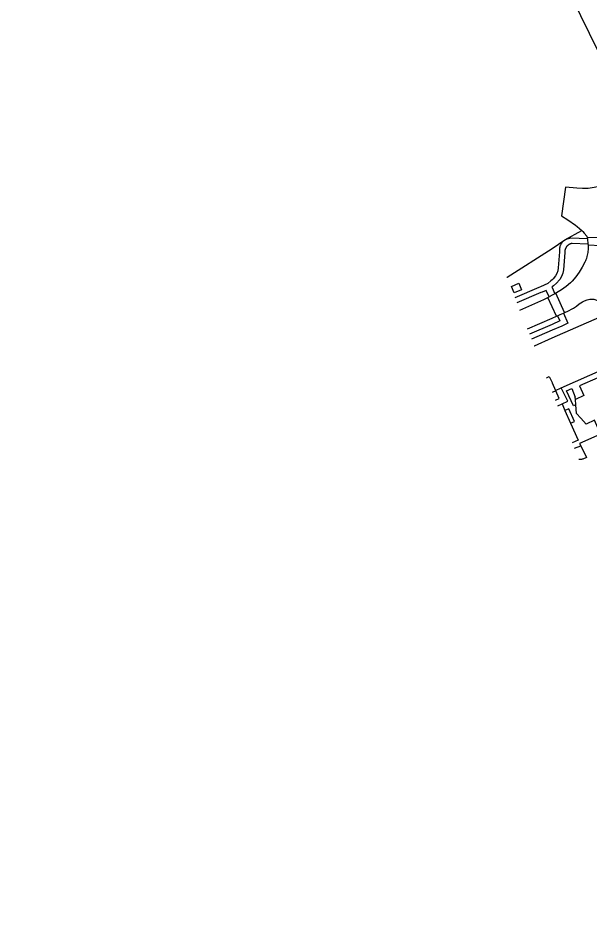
# Model space of a CAD drawing. Header units: millimetres. Extents: x 111502 to 977541, y 8702 to 1044108.
# Drawn here: x 488327 to 488512.3, y 239663.6 to 239953.4 of the extents above; entities that cross this region are included whole.
import ezdxf

# ---------------------------------------------------------------- set-up
doc = ezdxf.new("R2010")
doc.units = ezdxf.units.MM
doc.header["$LTSCALE"] = 0.25
doc.linetypes.add('DASHED2', pattern=[9.525, 6.35, -3.175])
doc.layers.add('E HVSS As Laid HV', color=10, linetype='Continuous')
doc.layers.add('X HVSS Site Background', color=8, linetype='Continuous')

# ---------------------------------------------------------------- blocks, each defined once
blk = doc.blocks.new('OS MAP 060722')
at = {"layer": 'X HVSS Site Background'}
for points in [[(-329.93, 886.19), (-318.28, 862.4), (-311.41, 848.37), (-301.36, 827.87), (-290.28, 805.24), (-288.36, 801.32), (-287.93, 800.43), (-287.26, 799.07), (-283.84, 792.08), (-283.04, 790.46), (-277.88, 779.92)], [(-277.88, 779.92), (-284.93, 776.84), (-285.78, 776.44), (-286.48, 776.09), (-291.03, 774.09), (-293.43, 773.09), (-295.28, 772.54), (-297.03, 772.19), (-298.98, 771.89), (-300.78, 771.84), (-302.58, 771.94), (-306.28, 772.29), (-307.58, 763.04), (-305.48, 761.69), (-303.08, 759.99), (-302.48, 759.54), (-301.03, 758.28)], [(-325.21, 743.12), (-325.13, 743.18), (-310.58, 752.51), (-306.45, 755.27), (-301.03, 758.28)], [(-301.03, 758.28), (-300.63, 757.94), (-300.18, 757.44), (-299.33, 756.47), (-299.33, 756.45), (-299.28, 756.17), (-299.25, 756.03)], [(-299.18, 755.63), (-304.54, 755.78), (-304.81, 755.76), (-304.96, 755.74), (-305.12, 755.71), (-305.28, 755.68), (-305.43, 755.64), (-305.58, 755.59), (-305.74, 755.54), (-305.88, 755.48), (-306.03, 755.42), (-306.17, 755.35), (-306.31, 755.27), (-306.45, 755.19), (-306.58, 755.1), (-306.71, 755.01), (-306.84, 754.91), (-306.96, 754.81), (-307.08, 754.7), (-307.19, 754.59), (-307.3, 754.47), (-307.47, 754.26), (-307.56, 754.13), (-307.65, 754), (-307.73, 753.86), (-307.8, 753.72), (-307.88, 753.58), (-307.94, 753.43), (-308, 753.28), (-308.05, 753.13), (-308.1, 752.98), (-308.14, 752.83), (-308.17, 752.67), (-308.2, 752.51), (-308.22, 752.35), (-308.24, 752.2), (-308.24, 752.04), (-308.25, 751.88), (-308.24, 751.72), (-308.23, 751.56), (-308.21, 751.4), (-308.59, 746.19), (-308.75, 745.24), (-309.06, 744.33), (-309.46, 743.56), (-310.28, 742.59), (-310.58, 742.32), (-310.99, 741.95), (-312.02, 741.18), (-313.13, 740.55), (-314.32, 740.06), (-314.91, 739.87), (-322.62, 736.54)], [(-299, 753.91), (-304.12, 754.09), (-304.31, 754.06), (-304.42, 754.04), (-304.53, 754.01), (-304.63, 753.97), (-304.74, 753.93), (-304.85, 753.89), (-304.95, 753.85), (-305.05, 753.8), (-305.15, 753.74), (-305.25, 753.68), (-305.34, 753.62), (-305.43, 753.55), (-305.52, 753.48), (-305.61, 753.4), (-305.69, 753.32), (-305.77, 753.24), (-305.84, 753.16), (-305.91, 753.07), (-305.98, 752.98), (-306.04, 752.88), (-306.1, 752.79), (-306.16, 752.69), (-306.21, 752.59), (-306.26, 752.49), (-306.3, 752.38), (-306.34, 752.27), (-306.37, 752.17), (-306.41, 752.06), (-306.43, 751.95), (-306.45, 751.84), (-306.47, 751.72), (-306.48, 751.61), (-306.49, 751.5), (-306.49, 751.39), (-306.49, 751.27), (-306.48, 751.16), (-306.91, 745.52), (-307.15, 744.45), (-307.54, 743.42), (-308.08, 742.46), (-308.2, 742.28), (-309.13, 741.22), (-310.15, 740.36), (-310.58, 740.06), (-310.66, 740), (-310.58, 739.81), (-309.75, 737.75)], [(-298.96, 753.51), (-298.95, 753.33), (-298.93, 752.9), (-298.93, 752.46), (-298.95, 752.02), (-298.99, 751.58), (-299.04, 751.15), (-299.11, 750.71), (-299.2, 750.29), (-299.31, 749.86), (-299.5, 749.24), (-299.65, 748.82), (-299.82, 748.42), (-300, 748.02), (-300.83, 746.37), (-301.8, 744.8), (-302.9, 743.31), (-304.12, 741.93), (-304.69, 741.36), (-306.08, 740.14), (-307.56, 739.04), (-309.14, 738.08), (-309.38, 737.95)], [(-299.25, 756.03), (-299.18, 755.63)], [(-290.7, 755.76), (-299.25, 756.03)], [(-299.18, 755.63), (-299, 753.91)], [(-299, 753.91), (-298.98, 753.72), (-298.96, 753.51)], [(-290.92, 753.07), (-298.96, 753.51)], [(-322.86, 738.06), (-323.79, 740.16), (-321.4, 741.21), (-320.48, 739.11), (-322.86, 738.06)], [(-311.57, 736.82), (-312.49, 738.9), (-313.87, 738.33), (-314.2, 738.22), (-321.97, 734.9)], [(-321.05, 732.55), (-313.23, 735.98), (-311.94, 736.63)], [(-311.94, 736.63), (-311.57, 736.82)], [(-309.22, 730.52), (-310.58, 733.58), (-311.94, 736.63)], [(-309.75, 737.75), (-310.58, 737.33), (-311.57, 736.82)], [(-309.38, 737.95), (-309.75, 737.75)], [(-306.57, 731.7), (-309.38, 737.95)], [(-306.57, 731.7), (-305.75, 732.07), (-303.73, 733.15), (-302.74, 733.83), (-301.79, 734.56), (-300.8, 735.22), (-300.09, 735.54), (-299.26, 735.81), (-298.42, 736.02), (-297.57, 736.09), (-297.06, 736.04), (-295.89, 735.62)], [(-318.62, 726.41), (-310.58, 729.93), (-309.22, 730.52)], [(-308.85, 730.68), (-308.11, 729), (-310.58, 727.91), (-317.94, 724.68)], [(-306.94, 731.53), (-305.51, 728.27), (-307.4, 727.35), (-310.58, 725.98), (-317.31, 723.08)], [(-316.45, 720.9), (-316.35, 720.95), (-310.58, 723.5), (-295.3, 730.24), (-293.33, 725.74), (-289.01, 727.69), (-288.64, 726.85), (-284.04, 728.89), (-282, 724.26), (-286.54, 722.18), (-285.17, 719.18)], [(-309.22, 730.52), (-308.85, 730.68)], [(-308.85, 730.68), (-307.97, 731.07), (-306.94, 731.53)], [(-306.94, 731.53), (-306.57, 731.7)], [(-266.79, 723.26), (-283.96, 715.78), (-301.73, 708.03), (-300.33, 704.83), (-303.08, 703.63)], [(-307.62, 707.37), (-284.46, 717.62), (-285.17, 719.18)], [(-312.36, 710.53), (-312.33, 710.55), (-312.16, 710.66), (-311.99, 710.77), (-311.82, 710.87), (-311.51, 711.02), (-310.63, 709.08), (-310.58, 708.97), (-309.49, 706.54), (-307.62, 707.37)], [(-307.36, 702.13), (-305.53, 703.03), (-307.62, 707.37)], [(-302.92, 701.85), (-303.68, 701.52), (-305.89, 706.39), (-304.27, 707.19), (-303.14, 704.35)], [(-309.52, 703.32), (-308.31, 703.87), (-309.41, 706.37), (-310.53, 705.88)], [(-303.08, 703.63), (-303.14, 704.35)], [(-308.79, 701.49), (-307.36, 702.13)], [(-307.36, 702.13), (-306.44, 700.01)], [(-302.92, 701.85), (-303.08, 703.63)], [(-275.12, 700.04), (-272.29, 701.3), (-273.21, 703.41), (-281.78, 699.67), (-295.43, 693.65), (-296.83, 696.86), (-299.56, 695.64), (-301.28, 697.54), (-302.67, 699.06), (-302.92, 701.85)], [(-304.61, 695.9), (-303.33, 696.47), (-305.14, 700.59), (-306.44, 700.01)], [(-306.44, 700.01), (-304.61, 695.9)], [(-304.61, 695.9), (-302.19, 690.4), (-304.09, 689.56)], [(-285.84, 696.37), (-301.69, 689.39), (-301.3, 688.62)], [(-303.38, 687.78), (-301.3, 688.62)], [(-301.3, 688.62), (-299.42, 684.82), (-300.61, 684.27), (-300.83, 684.23), (-301.06, 684.19), (-301.29, 684.16), (-301.53, 684.15), (-301.75, 684.14), (-301.95, 684.14)]]:
    blk.add_lwpolyline(points, dxfattribs=at)

msp = doc.modelspace()

# ---------------------------------------------------------------- linework, layer by layer
at = {"lineweight": 0}
msp.add_circle((488727.82, 239008.33), 11388.42, dxfattribs=at)

# ---------------------------------------------------------------- block references
at = {"layer": 'E HVSS As Laid HV', "linetype": 'DASHED2', "lineweight": 0}
msp.add_blockref('OS MAP 060722', (488810.58, 239126.31), dxfattribs=at)

doc.saveas('drawing.dxf')
